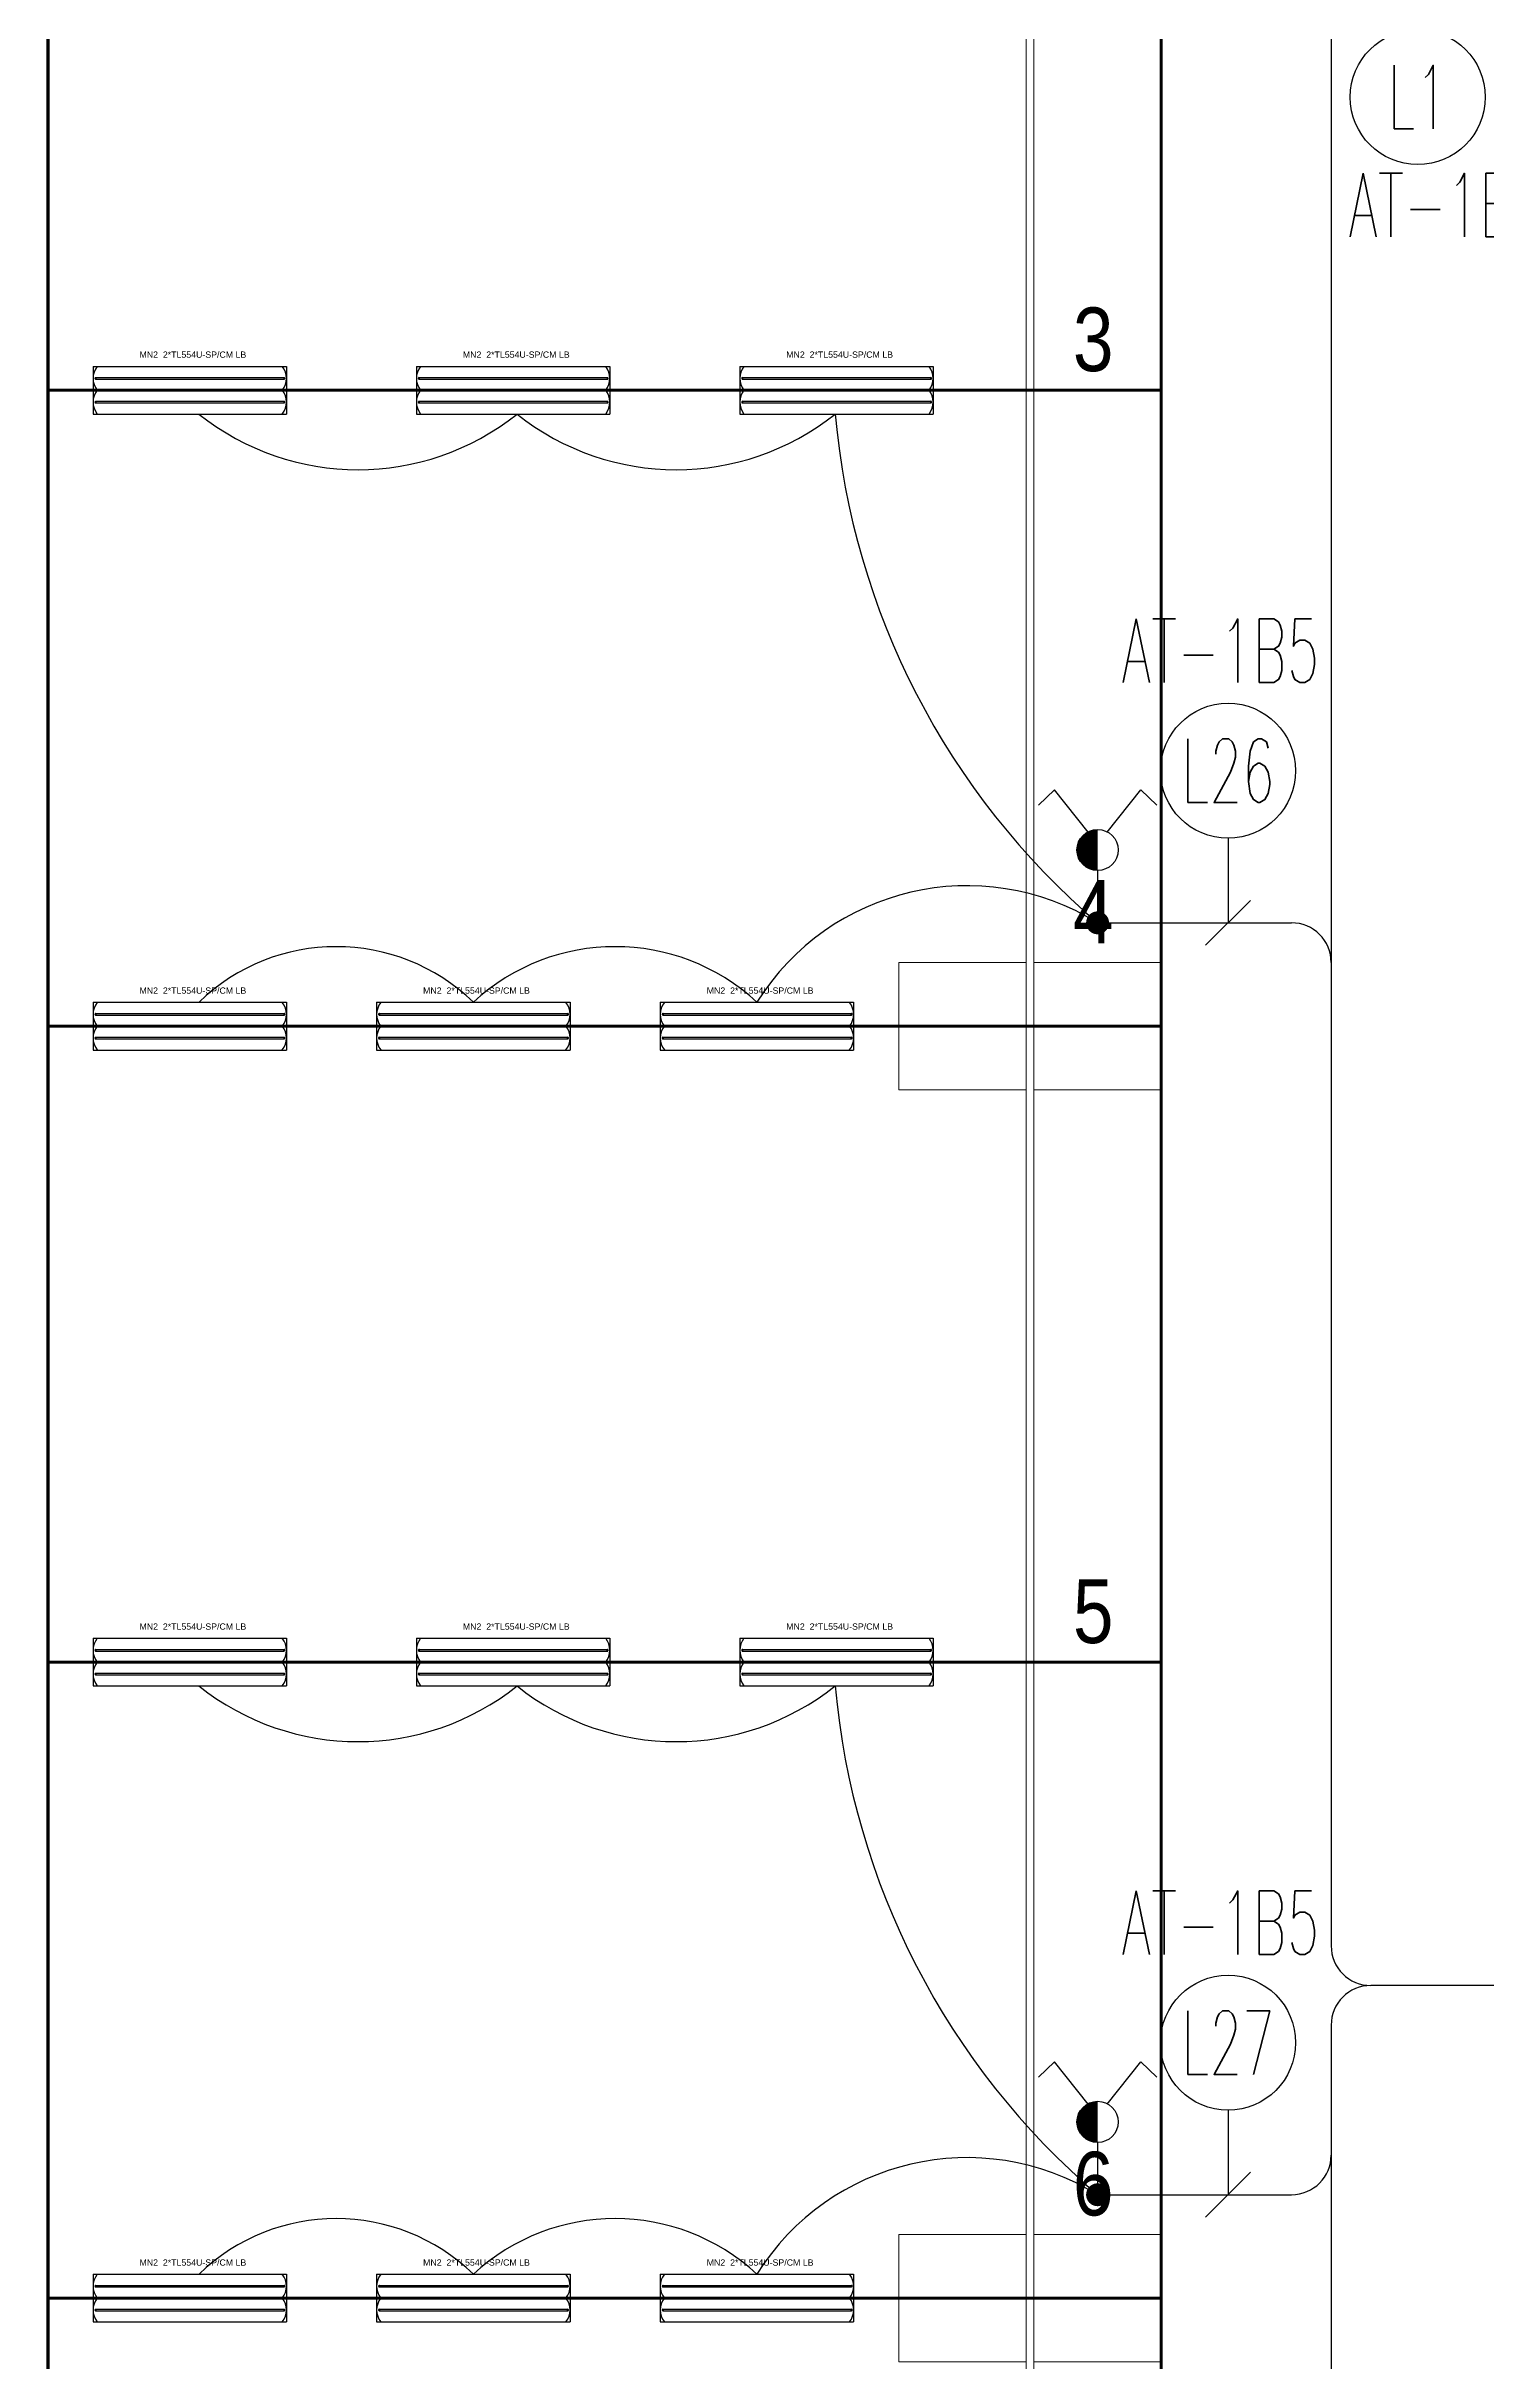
# Model space of a CAD drawing. Header units: metres. Extents: x -13316 to 152404, y -3899 to 30226.
# Drawn here: x 63224 to 64130, y 1920 to 3376 of the extents above; entities that cross this region are included whole.
import ezdxf
from ezdxf.enums import TextEntityAlignment as Align

# ---------------------------------------------------------------- set-up
doc = ezdxf.new("R2010")
doc.units = ezdxf.units.M
doc.header["$LTSCALE"] = 100
doc.header["$MEASUREMENT"] = 0
doc.linetypes.add('HIDDEN', pattern=[0.375, 0.25, -0.125])
doc.layers.get('0').update_dxf_attribs({"color": 9, "lineweight": 9})
for name, color, linetype, lineweight in [('01', 9, 'Continuous', 9), ('06D', 9, 'Continuous', 9), ('21', 9, 'Continuous', 9), ('E-2x54 W SIVAÜSTÜ FLUORESAN YÜKSEK TAVAN ARMATÜRÜ', 7, 'Continuous', 30), ('E-KABLO', 7, 'Continuous', 30), ('E-KOMÜTATÖR ANAHTAR (ETANŞ)', 7, 'Continuous', 30), ('E-LINYE', 7, 'Continuous', 30)]:
    doc.layers.add(name, color=color, linetype=linetype, lineweight=lineweight)
doc.styles.add('Arial', font='arial.ttf', dxfattribs={"height": 2.5})
doc.styles.add('E-YAZI', font='txttw.shx')
doc.styles.add('MuuM_TEXT-STANDART', font='ARIALN.TTF')

# ---------------------------------------------------------------- blocks, each defined once
blk = doc.blocks.new('2x54 W SIVAÜSTÜ FLUORESAN YÜKSEK TAVAN ARMATÜRÜ')
at = {"layer": 'E-2x54 W SIVAÜSTÜ FLUORESAN YÜKSEK TAVAN ARMATÜRÜ', "color": 4}
for p, q in [((-60.8, 15), (-60.8, -15)), ((-60.8, 15), (60.8, 15)), ((60.8, 15), (60.8, 0)), ((-60, 0), (-15, 0)), ((15, 0), (60, 0)), ((60.8, 0), (60.8, -15)), ((-60.8, -15), (60.8, -15))]:
    blk.add_line(p, q, dxfattribs=at)
at = {"layer": 'E-2x54 W SIVAÜSTÜ FLUORESAN YÜKSEK TAVAN ARMATÜRÜ', "color": 7}
for p, q in [((-60.8, 0), (60.8, 0)), ((-59.3, 8), (59.3, 8)), ((-59.2, 7), (59.4, 7)), ((-59.3, -7), (59.3, -7)), ((-59.2, -8), (59.4, -8))]:
    blk.add_line(p, q, dxfattribs=at)
for centre in [(-59.2, 7.6), (-59.2, 7.3), (59.4, 7.6), (59.4, 7.3), (-59.2, -7.4), (-59.2, -7.7), (59.4, -7.4), (59.4, -7.7)]:
    blk.add_circle(centre, 0.11, dxfattribs=at)
for centre, radius, start, end in [((-48.7, 7.5), 12.1, 141.86, 218.14), ((48.7, 7.5), 12.1, 321.86, 38.14), ((-59.1, 7.5), 0.515, 106.8674, 266.7612), ((-59.3, 7.5), 0.519, 289.2244, 84.4042), ((59.5, 7.5), 0.515, 106.8674, 266.7612), ((59.3, 7.5), 0.519, 289.2244, 84.4042), ((-48.7, -7.5), 12.1, 141.86, 218.14), ((-59.1, -7.5), 0.515, 106.8674, 266.7612), ((-59.3, -7.5), 0.519, 289.2244, 84.4042), ((48.7, -7.5), 12.1, 321.86, 38.14), ((59.5, -7.5), 0.515, 106.8674, 266.7612), ((59.3, -7.5), 0.519, 289.2244, 84.4042)]:
    blk.add_arc(centre, radius, start, end, dxfattribs=at)
at = {"layer": 'E-2x54 W SIVAÜSTÜ FLUORESAN YÜKSEK TAVAN ARMATÜRÜ', "color": 7, "style": 'Arial'}
blk.add_text('MN2  2*TL554U-SP/CM LB', height=3.951, dxfattribs=at).set_placement((-31.6, 20.4))
blk = doc.blocks.new('100_KOMÜTATÖR ANAHTAR (ETANŞ)')
at = {"layer": 'E-KOMÜTATÖR ANAHTAR (ETANŞ)', "color": 4}
for p, q in [((-1.695, 5.222), (-2.326, 4.622)), ((-0.372, 3.563), (-1.695, 5.222)), ((0.372, 3.563), (1.695, 5.222)), ((1.695, 5.222), (2.326, 4.622)), ((0, 2.053), (0, 0))]:
    blk.add_line(p, q, dxfattribs=at)
at = {"layer": 'E-KOMÜTATÖR ANAHTAR (ETANŞ)', "color": 4, "const_width": 0.81}
blk.add_lwpolyline([(0, 3.268, 0.414214), (-0.405, 2.863, 0.414214), (0, 2.458, 0.414214)], format="xyb", dxfattribs=at)
at = {"layer": 'E-KOMÜTATÖR ANAHTAR (ETANŞ)', "color": 4}
blk.add_circle((0, 2.863), 0.81, dxfattribs=at)
blk = doc.blocks.new('p-kolon_80x80')
blk.add_lwpolyline([(-40, -40), (40, -40), (40, 40), (-40, 40)], close=True)
blk = doc.blocks.new('1.bod.mimari.elk')
at = {"layer": '01'}
for p in [(7480, -6190), (7565, -6190), (7480, -6990), (7565, -6990)]:
    blk.add_blockref('p-kolon_80x80', p, dxfattribs=at)
blk = doc.blocks.new('p-işyeri')
at = {"color": 0, "const_width": 2}
blk.add_lwpolyline([(200, 0), (200, 700), (-200, 700), (-200, 0)], close=True, dxfattribs=at)
blk = doc.blocks.new('p-dilatasyon yeri')
at = {"layer": '06D'}
for points in [[(7520, 5586.8), (7520, 80)], [(7525, 5584.6), (7525, 80)]]:
    blk.add_lwpolyline(points, dxfattribs=at)
blk = doc.blocks.new('1.bod.mimari1.elk')
blk.add_blockref('p-dilatasyon yeri', (0, -8630))
at = {"layer": '06D', "color": 89, "linetype": 'HIDDEN', "true_color": 0x2e4d23, "rotation": 90}
for p in [(7605, -5590), (7605, -5990), (7605, -6390), (7605, -6790), (7605, -7190)]:
    blk.add_blockref('p-işyeri', p, dxfattribs=at)
at = {"layer": '21', "style": 'MuuM_TEXT-STANDART'}
for s, p in [('3', (7575, -5790)), ('4', (7575, -6150)), ('5', (7575, -6590)), ('6', (7575, -6950))]:
    blk.add_text(s, height=40, dxfattribs=at).set_placement(p, align=Align.BOTTOM_RIGHT)

msp = doc.modelspace()

# ---------------------------------------------------------------- linework, layer by layer
at = {"layer": 'E-KABLO', "color": 5}
for p, q in [((64031.88, 3415), (64031.88, 2800)), ((64031.88, 2800), (64031.88, 2181.62)), ((64735, 2156.62), (64056.88, 2156.62)), ((64031.88, 2131.62), (64031.88, 2050)), ((64031.88, 2050), (64031.88, 1289.52))]:
    msp.add_line(p, q, dxfattribs=at)
at = {"layer": 'E-KABLO', "color": 6}
for p, q in [((63885, 2825), (64006.88, 2825)), ((63885, 2025), (64006.88, 2025))]:
    msp.add_line(p, q, dxfattribs=at)
at = {"layer": 'E-KABLO', "color": 4, "linetype": 'Continuous', "const_width": 7.2}
for points in [[(63888.6, 2825, 1), (63881.4, 2825, 1)], [(63888.6, 2025, 1), (63881.4, 2025, 1)]]:
    msp.add_lwpolyline(points, format="xyb", close=True, dxfattribs=at)
at = {"layer": 'E-KABLO', "color": 6}
for centre, radius, start, end in [((63420, 3270.36), 160.36, 231.41991, 308.58009), ((63620, 3270.36), 160.36, 231.41991, 308.58009), ((64194.7, 3187.23), 476.57, 185.0834, 229.47012), ((63803, 2692.54), 155.78, 58.24092, 148.04122), ((64006.88, 2800), 25, 0, 90), ((63406.25, 2686.23), 123.77, 45.82566, 134.17434), ((63581.67, 2678.92), 131.08, 47.13767, 132.86233), ((63420, 2470.36), 160.36, 231.41991, 308.58009), ((63620, 2470.36), 160.36, 231.41991, 308.58009), ((64194.7, 2387.23), 476.57, 185.0834, 229.47012), ((63803, 1892.54), 155.78, 58.24092, 148.04122), ((64006.88, 2050), 25, 270, 0), ((63406.25, 1886.23), 123.77, 45.82566, 134.17434), ((63581.67, 1878.92), 131.08, 47.13767, 132.86233)]:
    msp.add_arc(centre, radius, start, end, dxfattribs=at)
at = {"layer": 'E-KABLO', "color": 5}
for centre, start, end in [((64056.88, 2181.62), 180, 270), ((64056.88, 2131.62), 90, 180)]:
    msp.add_arc(centre, 25, start, end, dxfattribs=at)
at = {"layer": 'E-LINYE', "color": 7, "linetype": 'Continuous'}
for p, q in [((63967.05, 2878.2), (63967.05, 2825)), ((63981.19, 2839.14), (63952.91, 2810.86)), ((63967.05, 2078.2), (63967.05, 2025)), ((63981.19, 2039.14), (63952.91, 2010.86))]:
    msp.add_line(p, q, dxfattribs=at)
for centre in [(64086.31, 3344.36), (63967.05, 2920.64), (63967.05, 2120.64)]:
    msp.add_circle(centre, 42.44, dxfattribs=at)

# ---------------------------------------------------------------- block references
at = {"layer": '06D'}
for name in ['1.bod.mimari.elk', '1.bod.mimari1.elk']:
    msp.add_blockref(name, (56320, 8950), dxfattribs=at)
at = {"layer": 'E-2x54 W SIVAÜSTÜ FLUORESAN YÜKSEK TAVAN ARMATÜRÜ', "color": 6}
for p in [(63314.17, 3160), (63517.5, 3160), (63720.83, 3160), (63314.17, 2760), (63492.5, 2760), (63670.83, 2760), (63314.17, 2360), (63517.5, 2360), (63720.83, 2360), (63314.17, 1960), (63492.5, 1960), (63670.83, 1960)]:
    msp.add_blockref('2x54 W SIVAÜSTÜ FLUORESAN YÜKSEK TAVAN ARMATÜRÜ', p, dxfattribs=at)
at = {"layer": 'E-KOMÜTATÖR ANAHTAR (ETANŞ)', "xscale": 16, "yscale": 16, "zscale": 16}
for p in [(63885, 2825), (63885, 2025)]:
    msp.add_blockref('100_KOMÜTATÖR ANAHTAR (ETANŞ)', p, dxfattribs=at)

# ---------------------------------------------------------------- texts
at = {"layer": 'E-LINYE', "color": 3, "linetype": 'Continuous', "style": 'E-YAZI', "width": 0.6}
for s, p in [('L1', (64086.31, 3344.36)), ('AT-1B5', (64104.98, 3276.46)), ('AT-1B5', (63962.33, 2996.12)), ('L26', (63967.05, 2920.64)), ('AT-1B5', (63962.33, 2196.12)), ('L27', (63967.05, 2120.64))]:
    msp.add_text(s, height=40, dxfattribs=at).set_placement(p, align=Align.MIDDLE_CENTER)

doc.saveas('drawing.dxf')
